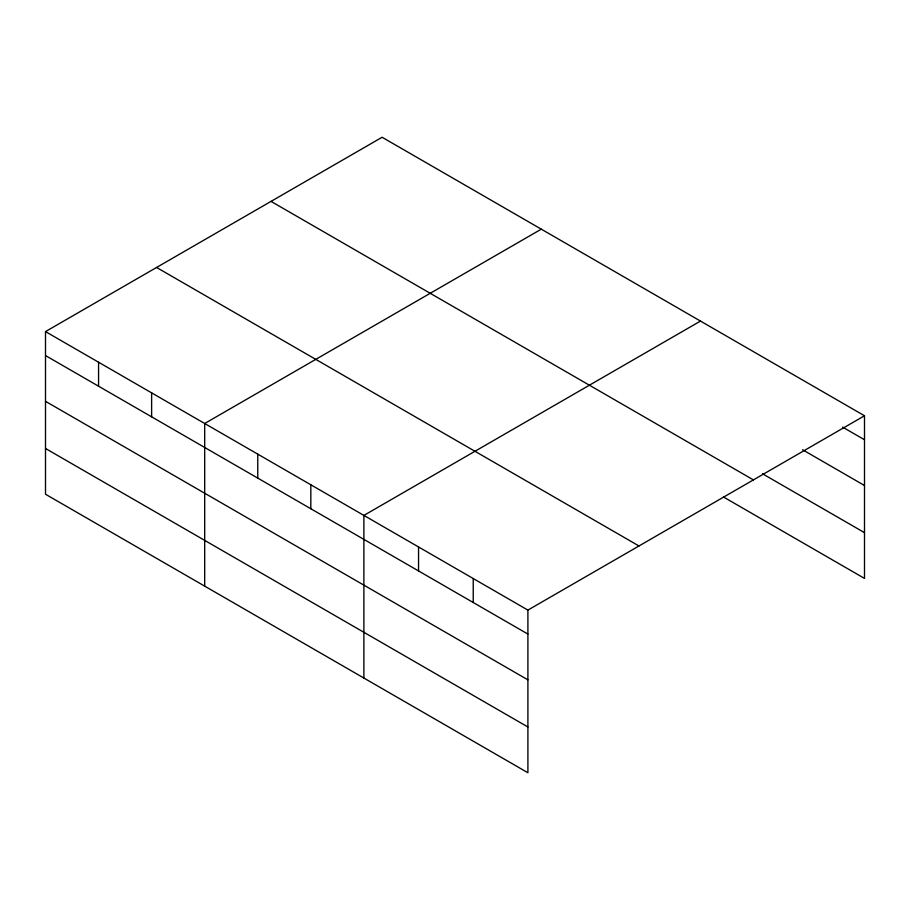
<?xml version="1.0" encoding="UTF-8"?>
<svg xmlns="http://www.w3.org/2000/svg" width="910" height="910" viewBox="0 0 910 910"><rect width="100%" height="100%" fill="white"/><g stroke="black" fill="none" stroke-linecap="round" stroke-linejoin="round"><path stroke-width="1.36" d="M527.902 679.838L527.902 610.098L45.5 331.593L45.5 494.232L527.902 772.738L527.902 679.838L45.5 401.321M723.564 497.042L864.5 578.407L864.5 415.768L382.098 137.262L45.5 331.593M541.291 229.172L204.693 423.503L204.693 586.142M700.484 321.071L363.886 515.413L363.886 678.052M527.902 610.098L864.5 415.768M842.626 427.12L864.5 439.746M802.54 449.733L864.5 485.508M762.443 473.735L864.5 532.657M271.021 201.383L753.423 479.9M156.577 267.46L638.979 545.977M45.5 355.56L527.902 634.077M45.5 448.471L527.902 726.988M473.234 578.533L473.234 602.511M418.554 546.978L418.554 570.945M310.822 484.768L310.822 508.747M257.757 454.135L257.757 478.114M151.629 392.858L151.629 416.837M98.564 362.226L98.564 386.204"/></g></svg>
